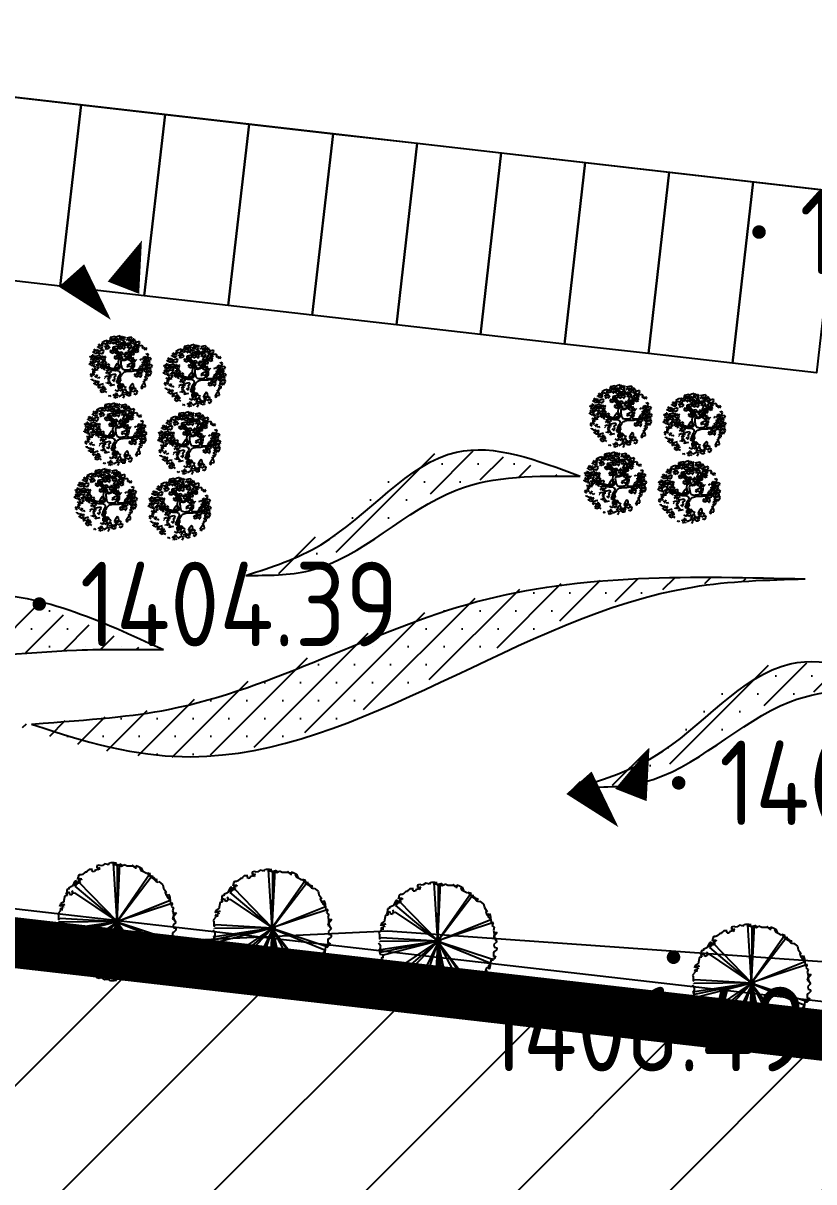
# Model space of a CAD drawing. Extents: x -2226 to 12369489, y -12501589 to 2275.
# Drawn here: x 5663738.24 to 5663761.61, y -6548011.82 to -6547977.55 of the extents above; entities that cross this region are included whole.
import ezdxf
from ezdxf.enums import TextEntityAlignment as Align

# ---------------------------------------------------------------- set-up
doc = ezdxf.new("R2010")
doc.units = 0
doc.header["$LTSCALE"] = 1000
doc.header["$MEASUREMENT"] = 0
doc.linetypes.add('DIVIDE', pattern=[1.25, 0.5, -0.25, 0, -0.25, 0, -0.25])
doc.layers.get('0').update_dxf_attribs({"linetype": 'CONTINUOUS'})
for name, color, linetype in [('0-road', 33, 'CONTINUOUS'), ('0-tree', 93, 'CONTINUOUS'), ('003规划景观', 90, 'CONTINUOUS'), ('DXPM', 7, 'CONTINUOUS'), ('GN-树木', 7, 'CONTINUOUS'), ('PUB_TEXT', 7, 'CONTINUOUS'), ('停车位', 8, 'CONTINUOUS'), ('周边地形图', 8, 'CONTINUOUS'), ('树', 85, 'CONTINUOUS'), ('用地红线', 1, 'DIVIDE'), ('车行道', 5, 'CONTINUOUS')]:
    doc.layers.add(name, color=color, linetype=linetype)
doc.styles.get("Standard").update_dxf_attribs({"font": 'GBENOR', "bigfont": 'GBCBIG'})

# ---------------------------------------------------------------- blocks, each defined once
blk = doc.blocks.new('gc090')
for points in [[(1.067, 1.447, 0, 1, 0), (0.52, 0.049, 1, 1, 0)], [(-1.016, 0.411, 1, 0, 0), (0.151, -0.902, 0, 0, 0)]]:
    blk.add_lwpolyline(points, format="xyseb")
blk = doc.blocks.new('wqeqweq')
at = {"layer": '0-tree', "color": 76}
for p, q in [((164638, -121629), (164545, -121691)), ((164741, -121650), (164638, -121629)), ((164803, -121609), (164762, -121681)), ((164855, -121598), (164803, -121609)), ((164979, -121598), (164855, -121598)), ((165084, -123763), (164948, -121609)), ((164948, -121609), (164969, -121650)), ((165062, -121609), (164979, -121598)), ((165041, -121640), (165062, -121609)), ((165084, -123763), (165185, -121629)), ((165185, -121629), (165258, -121681)), ((163688, -122042), (163647, -122104)), ((163761, -122042), (163688, -122042)), ((163812, -122021), (163761, -122042)), ((163905, -121939), (163812, -122021)), ((163967, -121939), (163905, -121939)), ((164050, -121836), (163967, -121908)), ((163967, -121908), (163967, -121939)), ((164143, -121836), (164050, -121836)), ((164184, -121836), (164143, -121836)), ((164163, -121856), (164184, -121836)), ((164174, -121929), (164163, -121856)), ((164246, -121918), (164174, -121929)), ((164266, -121877), (164246, -121918)), ((164380, -121836), (164266, -121877)), ((164421, -121681), (164339, -121702)), ((164339, -121702), (164339, -121784)), ((164339, -121784), (164390, -121784)), ((164421, -121856), (164380, -121836)), ((164390, -121784), (164411, -121753)), ((164411, -121753), (164442, -121815)), ((164483, -121702), (164421, -121681)), ((164442, -121815), (164421, -121825)), ((164421, -121825), (164421, -121856)), ((164545, -121691), (164483, -121702)), ((164762, -121681), (164741, -121650)), ((164969, -121650), (165031, -121660)), ((165031, -121660), (165062, -121691)), ((165041, -121691), (165041, -121640)), ((165092, -121681), (165041, -121691)), ((165062, -121691), (165092, -121691)), ((165092, -121691), (165084, -123763)), ((166311, -121991), (165084, -123763)), ((165123, -121660), (165092, -121681)), ((165154, -121691), (165123, -121660)), ((165144, -121733), (165154, -121691)), ((165258, -121681), (165196, -121702)), ((165196, -121702), (165247, -121712)), ((165247, -121712), (165330, -121671)), ((165330, -121671), (165351, -121650)), ((165351, -121650), (165454, -121702)), ((165454, -121702), (165516, -121702)), ((165516, -121702), (165536, -121702)), ((165536, -121702), (165660, -121702)), ((165722, -121753), (165640, -121681)), ((165640, -121681), (165733, -121753)), ((165660, -121702), (165722, -121753)), ((165733, -121753), (165753, -121774)), ((165753, -121774), (165805, -121774)), ((165805, -121774), (165784, -121691)), ((165784, -121691), (165857, -121712)), ((165857, -121712), (165980, -121774)), ((166032, -121898), (165929, -121794)), ((165929, -121794), (165960, -121877)), ((165960, -121877), (166063, -121918)), ((165980, -121774), (166032, -121898)), ((166063, -121918), (166177, -121980)), ((166177, -121980), (166197, -121960)), ((166197, -121960), (166311, -121991)), ((166301, -122032), (166228, -121970)), ((166228, -121970), (166228, -122021)), ((166228, -122021), (166311, -122104)), ((166332, -122094), (166301, -122032)), ((163399, -122475), (163317, -122517)), ((163430, -122465), (163399, -122475)), ((163492, -122352), (163430, -122465)), ((163533, -122269), (163492, -122352)), ((163513, -122372), (163585, -122331)), ((163554, -122434), (163513, -122372)), ((163585, -122259), (163533, -122269)), ((163533, -122455), (163647, -122279)), ((165084, -123763), (163533, -122455)), ((163585, -122393), (163554, -122434)), ((163585, -122331), (163585, -122259)), ((163595, -122362), (163585, -122393)), ((163647, -122352), (163595, -122362)), ((163647, -122104), (163626, -122207)), ((163626, -122207), (163647, -122166)), ((163647, -122166), (163709, -122176)), ((163647, -122279), (165084, -123763)), ((163730, -122290), (163647, -122352)), ((163761, -122228), (163657, -122238)), ((163657, -122238), (163657, -122269)), ((163657, -122269), (163657, -122290)), ((163657, -122290), (163730, -122290)), ((163709, -122176), (163771, -122187)), ((163771, -122187), (163761, -122228)), ((165084, -123763), (166383, -122063)), ((166311, -122104), (166435, -122187)), ((166466, -122166), (166332, -122094)), ((166383, -122063), (166383, -122145)), ((166383, -122145), (166466, -122187)), ((166435, -122187), (166528, -122279)), ((166486, -122197), (166466, -122166)), ((166466, -122187), (166559, -122248)), ((166569, -122218), (166486, -122197)), ((166528, -122279), (166600, -122310)), ((166559, -122248), (166569, -122218)), ((166600, -122310), (166631, -122290)), ((166631, -122290), (166776, -122403)), ((166776, -122403), (166807, -122527)), ((163141, -122868), (163120, -122991)), ((163244, -122806), (163141, -122826)), ((163141, -122826), (163141, -122868)), ((163244, -122713), (163193, -122713)), ((163193, -122713), (163244, -122806)), ((163203, -122744), (163306, -122672)), ((163224, -122682), (163203, -122744)), ((163275, -122579), (163224, -122579)), ((163224, -122579), (163224, -122682)), ((163244, -122775), (163244, -122713)), ((163317, -122517), (163275, -122579)), ((163306, -122672), (163327, -122754)), ((163327, -122754), (163409, -122775)), ((163409, -122775), (163451, -122702)), ((163451, -122651), (163420, -122630)), ((163420, -122630), (163440, -122713)), ((163440, -122713), (163513, -122702)), ((163451, -122702), (163451, -122651)), ((163513, -122702), (165084, -123763)), ((166807, -122527), (166910, -122692)), ((166910, -122692), (166858, -122672)), ((166858, -122672), (166858, -122692)), ((166858, -122692), (166899, -122795)), ((166899, -122795), (166920, -122816)), ((166920, -122816), (166982, -122754)), ((166972, -122899), (166930, -122785)), ((167044, -122971), (166972, -122899)), ((166982, -122754), (167013, -122806)), ((167013, -122806), (167034, -122878)), ((167034, -122878), (167044, -123002)), ((162996, -123115), (162976, -123208)), ((162976, -123208), (162986, -123177)), ((163017, -123270), (162976, -123322)), ((162976, -123322), (162996, -123363)), ((162986, -123177), (163162, -123136)), ((163120, -123033), (162996, -123115)), ((163048, -123353), (163017, -123270)), ((163162, -123136), (163038, -123167)), ((163038, -123167), (163110, -123208)), ((163058, -123260), (163048, -123353)), ((163100, -123239), (163058, -123239)), ((163058, -123239), (163058, -123260)), ((163110, -123208), (163100, -123239)), ((163120, -122991), (163120, -123033)), ((165084, -123763), (167044, -122971)), ((167147, -123084), (165084, -123763)), ((167044, -123002), (167065, -123084)), ((167065, -123084), (167127, -123095)), ((167127, -123105), (167085, -123198)), ((167085, -123198), (167127, -123229)), ((167127, -123095), (167147, -123084)), ((167127, -123229), (167168, -123249)), ((167168, -123249), (167137, -123373)), ((162996, -123363), (162893, -123476)), ((162893, -123476), (162924, -123507)), ((162924, -123507), (162924, -123631)), ((162924, -123631), (162924, -123703)), ((162924, -123703), (162986, -123641)), ((162955, -123786), (162945, -123755)), ((165084, -123763), (162955, -123786)), ((165084, -123763), (162955, -124188)), ((162976, -124075), (165084, -123763)), ((162986, -123641), (165084, -123763)), ((167137, -123373), (167158, -123425)), ((167168, -123538), (167137, -123662)), ((167137, -123662), (167168, -123672)), ((167158, -123425), (167168, -123538)), ((167281, -123445), (167168, -123590)), ((167168, -123672), (167178, -123559)), ((167168, -123590), (167189, -123672)), ((167178, -123456), (167281, -123445)), ((167178, -123559), (167178, -123456)), ((167189, -123672), (167261, -123796)), ((162893, -123837), (162934, -123879)), ((162955, -124095), (162914, -124064)), ((162914, -124064), (162934, -124157)), ((162934, -123879), (162965, -123951)), ((162934, -124157), (162945, -124250)), ((162955, -124023), (162945, -124075)), ((162945, -124075), (162976, -124075)), ((162965, -123951), (162955, -123992)), ((162955, -123992), (162955, -124023)), ((162955, -124147), (162955, -124095)), ((162955, -124188), (162955, -124147)), ((165041, -123788), (163065, -124290)), ((163513, -124849), (165084, -123788)), ((165084, -123788), (163533, -125096)), ((163647, -125272), (165084, -123788)), ((165106, -123778), (164211, -125622)), ((165078, -123825), (164426, -125734)), ((165084, -123788), (164948, -125942)), ((165092, -125860), (165084, -123788)), ((165084, -123788), (165185, -125922)), ((166311, -125561), (165084, -123788)), ((165084, -123788), (166383, -125488)), ((167147, -124467), (165084, -123788)), ((165084, -123788), (167044, -124580)), ((165087, -123778), (165534, -125864)), ((165087, -123797), (166056, -125631)), ((165087, -123806), (165339, -125883)), ((167168, -124168), (167137, -124178)), ((167137, -124178), (167137, -124343)), ((167261, -123796), (167158, -123889)), ((167158, -123889), (167168, -123992)), ((167168, -123992), (167261, -124013)), ((167261, -124085), (167168, -124168)), ((167261, -124013), (167261, -124085)), ((162945, -124250), (163017, -124261)), ((163027, -124384), (162996, -124405)), ((162996, -124405), (163058, -124488)), ((163017, -124261), (163079, -124281)), ((163058, -124395), (163027, -124384)), ((163089, -124291), (163048, -124302)), ((163048, -124302), (163058, -124395)), ((163058, -124488), (163069, -124570)), ((163069, -124570), (163100, -124570)), ((163079, -124281), (163089, -124291)), ((163100, -124570), (163141, -124601)), ((163141, -124601), (163151, -124642)), ((167044, -124580), (166972, -124653)), ((167034, -124673), (167044, -124549)), ((167044, -124549), (167065, -124467)), ((167065, -124467), (167127, -124457)), ((167137, -124446), (167096, -124426)), ((167096, -124426), (167096, -124488)), ((167127, -124457), (167147, -124467)), ((167137, -124343), (167158, -124343)), ((167178, -124415), (167137, -124446)), ((167158, -124343), (167220, -124312)), ((167220, -124312), (167178, -124415)), ((163151, -124642), (163151, -124735)), ((163151, -124735), (163162, -124818)), ((163162, -124818), (163358, -124807)), ((163224, -124869), (163203, -124807)), ((163203, -124807), (163306, -124880)), ((163224, -124972), (163224, -124869)), ((163275, -124972), (163224, -124972)), ((163317, -125034), (163275, -124972)), ((163306, -124880), (163327, -124797)), ((163399, -125076), (163317, -125034)), ((163327, -124797), (163409, -124776)), ((163358, -124807), (163337, -124880)), ((163409, -124776), (163451, -124849)), ((163420, -124921), (163440, -124838)), ((163451, -124900), (163420, -124921)), ((163440, -124838), (163513, -124849)), ((163451, -124849), (163451, -124900)), ((166776, -125148), (166807, -125024)), ((166807, -125024), (166910, -124859)), ((166858, -124859), (166899, -124756)), ((166910, -124859), (166858, -124880)), ((166858, -124880), (166858, -124859)), ((166899, -124756), (166920, -124735)), ((166920, -124735), (166982, -124797)), ((166972, -124653), (166930, -124766)), ((166982, -124797), (167013, -124745)), ((167013, -124745), (167034, -124673)), ((163430, -125086), (163399, -125076)), ((163492, -125199), (163430, -125086)), ((163533, -125282), (163492, -125199)), ((163554, -125117), (163513, -125179)), ((163513, -125179), (163585, -125220)), ((163533, -125096), (163647, -125272)), ((163585, -125292), (163533, -125282)), ((163585, -125158), (163554, -125117)), ((163595, -125189), (163585, -125158)), ((163585, -125220), (163585, -125292)), ((163647, -125199), (163595, -125189)), ((163647, -125447), (163626, -125344)), ((163626, -125344), (163647, -125385)), ((163730, -125261), (163647, -125199)), ((163647, -125385), (163709, -125375)), ((163688, -125509), (163647, -125447)), ((163657, -125282), (163657, -125261)), ((163657, -125261), (163730, -125261)), ((163657, -125313), (163657, -125282)), ((163761, -125323), (163657, -125313)), ((163709, -125375), (163771, -125365)), ((163771, -125365), (163761, -125323)), ((166228, -125530), (166311, -125447)), ((166332, -125457), (166301, -125519)), ((166311, -125447), (166435, -125365)), ((166466, -125385), (166332, -125457)), ((166383, -125406), (166466, -125365)), ((166383, -125488), (166383, -125406)), ((166435, -125365), (166528, -125272)), ((166466, -125365), (166559, -125303)), ((166486, -125354), (166466, -125385)), ((166569, -125334), (166486, -125354)), ((166528, -125272), (166600, -125241)), ((166559, -125303), (166569, -125334)), ((166600, -125241), (166631, -125261)), ((166631, -125261), (166776, -125148)), ((163761, -125509), (163688, -125509)), ((163812, -125530), (163761, -125509)), ((163905, -125612), (163812, -125530)), ((163967, -125612), (163905, -125612)), ((163967, -125643), (163967, -125612)), ((164050, -125715), (163967, -125643)), ((164143, -125715), (164050, -125715)), ((164184, -125715), (164143, -125715)), ((164174, -125623), (164163, -125695)), ((164163, -125695), (164184, -125715)), ((164246, -125633), (164174, -125623)), ((164266, -125674), (164246, -125633)), ((164380, -125715), (164266, -125674)), ((164339, -125850), (164339, -125767)), ((164339, -125767), (164390, -125767)), ((164421, -125870), (164339, -125850)), ((164421, -125695), (164380, -125715)), ((164390, -125767), (164411, -125798)), ((164411, -125798), (164442, -125736)), ((164421, -125726), (164421, -125695)), ((164442, -125736), (164421, -125726)), ((164483, -125850), (164421, -125870)), ((164545, -125860), (164483, -125850)), ((164638, -125922), (164545, -125860)), ((164741, -125901), (164638, -125922)), ((164762, -125870), (164741, -125901)), ((164803, -125942), (164762, -125870)), ((164948, -125942), (164969, -125901)), ((164969, -125901), (165031, -125891)), ((165031, -125891), (165062, -125860)), ((165092, -125870), (165041, -125860)), ((165041, -125860), (165041, -125911)), ((165041, -125911), (165062, -125942)), ((165062, -125860), (165092, -125860)), ((165123, -125891), (165092, -125870)), ((165154, -125860), (165123, -125891)), ((165144, -125819), (165154, -125860)), ((165185, -125922), (165258, -125870)), ((165196, -125850), (165247, -125839)), ((165258, -125870), (165196, -125850)), ((165247, -125839), (165330, -125880)), ((165330, -125880), (165351, -125901)), ((165351, -125901), (165454, -125850)), ((165454, -125850), (165516, -125850)), ((165516, -125850), (165536, -125850)), ((165536, -125850), (165660, -125850)), ((165722, -125798), (165640, -125870)), ((165640, -125870), (165733, -125798)), ((165660, -125850), (165722, -125798)), ((165733, -125798), (165753, -125777)), ((165753, -125777), (165805, -125777)), ((165805, -125777), (165784, -125860)), ((165784, -125860), (165857, -125839)), ((165857, -125839), (165980, -125777)), ((166032, -125653), (165929, -125757)), ((165929, -125757), (165960, -125674)), ((165960, -125674), (166063, -125633)), ((165980, -125777), (166032, -125653)), ((166063, -125633), (166177, -125571)), ((166177, -125571), (166197, -125592)), ((166197, -125592), (166311, -125561)), ((166301, -125519), (166228, -125581)), ((166228, -125581), (166228, -125530)), ((164855, -125953), (164803, -125942)), ((164979, -125953), (164855, -125953)), ((165062, -125942), (164979, -125953))]:
    blk.add_line(p, q, dxfattribs=at)
for centre, radius in [((165078, -123769), 85.9), ((165069, -123732), 75.1), ((165056, -123787), 34.9), ((165106, -123778), 75.1), ((165083, -123767), 42.8)]:
    blk.add_circle(centre, radius, dxfattribs=at)
blk = doc.blocks.new('银杏')
at = {"layer": '树', "color": 60}
for p, q in [((-621, 2729), (-503, 2841)), ((-503, 2841), (-123, 2715)), ((352, 2733), (392, 2843)), ((392, 2843), (574, 2770)), ((-1622, 2132), (-1683, 2006)), ((-1539, 2071), (-1622, 2132)), ((-1608, 2018), (-1539, 2040)), ((-1574, 2147), (-1456, 2259)), ((-1473, 2112), (-1574, 2147)), ((-1539, 2040), (-1539, 2071)), ((-1456, 2259), (-1076, 2134)), ((-1098, 1938), (-1277, 2114)), ((-1267, 2458), (-1227, 2569)), ((-1177, 2249), (-1267, 2458)), ((-1242, 1904), (-1089, 1775)), ((-1227, 2569), (-1046, 2496)), ((-987, 2316), (-1177, 2249)), ((-1078, 2297), (-1141, 2262)), ((-1141, 2262), (-1107, 2143)), ((-1094, 2089), (-1124, 1996)), ((-1124, 1996), (-1111, 1973)), ((-1111, 1973), (-1023, 1961)), ((-1107, 2143), (-1094, 2089)), ((-1076, 2134), (-1098, 1938)), ((-1089, 1775), (-978, 1898)), ((-1039, 2166), (-1078, 2297)), ((-1046, 2496), (-803, 2334)), ((-987, 2103), (-1039, 2166)), ((-1023, 1961), (-915, 1944)), ((-863, 2199), (-987, 2316)), ((-982, 2182), (-987, 2103)), ((-921, 2308), (-982, 2182)), ((-978, 1898), (-887, 1735)), ((-927, 2533), (-934, 2507)), ((-934, 2507), (-880, 2436)), ((-839, 2577), (-927, 2533)), ((-838, 2247), (-921, 2308)), ((-915, 1944), (-910, 2023)), ((-910, 2023), (-777, 2020)), ((-906, 2194), (-837, 2216)), ((-867, 2123), (-906, 2194)), ((-880, 2436), (-816, 2348)), ((-772, 2069), (-867, 2123)), ((-803, 2334), (-863, 2199)), ((-811, 2624), (-839, 2577)), ((-837, 2216), (-838, 2247)), ((-816, 2348), (-756, 2400)), ((-750, 2732), (-811, 2624)), ((-777, 2020), (-772, 2069)), ((-756, 2400), (-664, 2305)), ((-754, 2511), (-746, 2592)), ((-694, 2563), (-754, 2511)), ((-681, 2712), (-750, 2732)), ((-746, 2592), (-681, 2712)), ((-742, 1749), (-700, 1973)), ((-700, 1973), (-606, 2042)), ((-562, 2609), (-694, 2563)), ((-664, 2305), (-626, 2335)), ((-655, 2441), (-633, 2518)), ((-626, 2335), (-655, 2441)), ((-633, 2518), (-568, 2485)), ((-520, 2694), (-621, 2729)), ((-601, 2142), (-609, 2116)), ((-609, 2116), (-555, 2045)), ((-606, 2042), (-495, 1881)), ((-514, 2186), (-601, 2142)), ((-568, 2485), (-547, 2507)), ((-547, 2507), (-562, 2609)), ((-555, 2045), (-491, 1957)), ((-523, 2463), (-456, 2607)), ((-476, 2260), (-523, 2463)), ((-456, 2607), (-520, 2694)), ((-486, 2234), (-514, 2186)), ((-491, 1957), (-431, 2010)), ((-425, 2341), (-486, 2234)), ((-444, 2262), (-476, 2260)), ((-294, 2345), (-444, 2262)), ((-431, 2010), (-339, 1914)), ((-429, 2120), (-421, 2201)), ((-369, 2172), (-429, 2120)), ((-356, 2322), (-425, 2341)), ((-421, 2201), (-356, 2322)), ((-325, 2695), (-404, 2514)), ((-404, 2514), (-290, 2485)), ((-237, 2218), (-369, 2172)), ((-339, 1914), (-300, 1944)), ((-330, 2050), (-308, 2127)), ((-300, 1944), (-330, 2050)), ((-145, 2520), (-325, 2695)), ((-308, 2127), (-243, 2094)), ((-103, 2237), (-294, 2345)), ((-243, 2094), (-222, 2116)), ((-222, 2116), (-237, 2218)), ((-105, 2233), (-206, 2268)), ((-108, 2002), (-41, 2146)), ((-61, 1799), (-108, 2002)), ((-41, 2146), (-105, 2233)), ((66, 2316), (-103, 2237)), ((-88, 2380), (292, 2255)), ((-25, 2480), (66, 2316)), ((64, 2824), (2, 2789)), ((2, 2789), (35, 2670)), ((90, 2235), (11, 2053)), ((11, 2053), (125, 2025)), ((48, 2617), (18, 2524)), ((31, 2500), (120, 2488)), ((35, 2670), (48, 2617)), ((104, 2693), (64, 2824)), ((270, 2059), (90, 2235)), ((155, 2630), (104, 2693)), ((120, 2488), (227, 2471)), ((125, 2025), (278, 1896)), ((161, 2710), (155, 2630)), ((222, 2835), (161, 2710)), ((305, 2774), (222, 2835)), ((227, 2471), (232, 2551)), ((232, 2551), (365, 2548)), ((236, 2721), (305, 2744)), ((275, 2651), (236, 2721)), ((292, 2255), (270, 2059)), ((371, 2597), (275, 2651)), ((278, 1896), (390, 2019)), ((305, 2744), (305, 2774)), ((442, 2524), (352, 2733)), ((365, 2548), (371, 2597)), ((434, 2445), (372, 2410)), ((372, 2410), (405, 2291)), ((418, 2237), (388, 2144)), ((388, 2144), (401, 2121)), ((390, 2019), (481, 1856)), ((394, 1857), (512, 1969)), ((401, 2121), (489, 2109)), ((405, 2291), (418, 2237)), ((474, 2314), (434, 2445)), ((633, 2591), (442, 2524)), ((525, 2251), (474, 2314)), ((489, 2109), (597, 2092)), ((512, 1969), (892, 1844)), ((531, 2330), (525, 2251)), ((592, 2456), (531, 2330)), ((574, 2770), (816, 2609)), ((675, 2395), (592, 2456)), ((597, 2092), (602, 2171)), ((602, 2171), (735, 2169)), ((606, 2342), (675, 2364)), ((645, 2271), (606, 2342)), ((756, 2473), (633, 2591)), ((740, 2217), (645, 2271)), ((675, 2364), (675, 2395)), ((701, 2616), (819, 2727)), ((802, 2581), (701, 2616)), ((735, 2169), (740, 2217)), ((816, 2609), (756, 2473)), ((799, 2350), (866, 2494)), ((846, 2147), (799, 2350)), ((866, 2494), (802, 2581)), ((819, 2727), (1199, 2602)), ((878, 2149), (846, 2147)), ((1028, 2232), (878, 2149)), ((997, 2582), (918, 2401)), ((918, 2401), (1032, 2372)), ((1177, 2407), (997, 2582)), ((1219, 2124), (1028, 2232)), ((1032, 2372), (1185, 2243)), ((1199, 2602), (1177, 2407)), ((1185, 2243), (1297, 2367)), ((1388, 2203), (1219, 2124)), ((1267, 1919), (1238, 1872)), ((1327, 2027), (1267, 1919)), ((1297, 2367), (1388, 2203)), ((1396, 2007), (1327, 2027)), ((1332, 1887), (1396, 2007)), ((1361, 2233), (1402, 2343)), ((1451, 2024), (1361, 2233)), ((1515, 1904), (1383, 1858)), ((1402, 2343), (1583, 2270)), ((1642, 2091), (1451, 2024)), ((1531, 1802), (1515, 1904)), ((1583, 2270), (1825, 2109)), ((1766, 1974), (1642, 2091)), ((1799, 1979), (1737, 1944)), ((1737, 1944), (1770, 1825)), ((1825, 2109), (1766, 1974)), ((1839, 1848), (1799, 1979)), ((-1056, 1656), (-1247, 1764)), ((-1088, 1069), (-1150, 1034)), ((-1048, 938), (-1088, 1069)), ((-887, 1735), (-1056, 1656)), ((-991, 954), (-997, 875)), ((-930, 1080), (-991, 954)), ((-847, 1019), (-930, 1080)), ((-916, 966), (-847, 989)), ((-877, 895), (-916, 966)), ((-895, 1451), (-854, 1675)), ((-699, 1401), (-895, 1451)), ((-803, 1227), (-866, 1192)), ((-866, 1192), (-833, 1073)), ((-854, 1675), (-759, 1744)), ((-819, 1019), (-849, 926)), ((-847, 989), (-847, 1019)), ((-833, 1073), (-819, 1019)), ((-764, 1096), (-803, 1227)), ((-712, 1033), (-764, 1096)), ((-759, 1744), (-649, 1583)), ((-546, 1699), (-742, 1749)), ((-707, 1112), (-712, 1033)), ((-646, 1238), (-707, 1112)), ((-661, 1235), (-699, 1401)), ((-537, 1314), (-661, 1235)), ((-649, 1583), (-537, 1314)), ((-563, 1177), (-646, 1238)), ((-641, 874), (-635, 953)), ((-635, 953), (-503, 951)), ((-631, 1124), (-563, 1146)), ((-592, 1053), (-631, 1124)), ((-497, 999), (-592, 1053)), ((-563, 1146), (-563, 1177)), ((-508, 1533), (-546, 1699)), ((-383, 1612), (-508, 1533)), ((-503, 951), (-497, 999)), ((-495, 1881), (-383, 1612)), ((-444, 1379), (-451, 1353)), ((-451, 1353), (-397, 1282)), ((-357, 1423), (-444, 1379)), ((-397, 1282), (-333, 1194)), ((-328, 1471), (-357, 1423)), ((-333, 1194), (-273, 1247)), ((-267, 1578), (-328, 1471)), ((-273, 1247), (-181, 1151)), ((-271, 1357), (-263, 1438)), ((-212, 1409), (-271, 1357)), ((-199, 1559), (-267, 1578)), ((-263, 1438), (-199, 1559)), ((-80, 1455), (-212, 1409)), ((-181, 1151), (-143, 1181)), ((-172, 1287), (-150, 1364)), ((-143, 1181), (-172, 1287)), ((-150, 1364), (-85, 1332)), ((-85, 1332), (-64, 1353)), ((-64, 1353), (-80, 1455)), ((-29, 1801), (-61, 1799)), ((121, 1885), (-29, 1801)), ((-4, 1424), (114, 1536)), ((98, 1389), (-4, 1424)), ((95, 1158), (162, 1302)), ((142, 955), (95, 1158)), ((162, 1302), (98, 1389)), ((114, 1536), (495, 1411)), ((312, 1777), (121, 1885)), ((173, 957), (142, 955)), ((324, 1041), (173, 957)), ((293, 1390), (214, 1209)), ((214, 1209), (328, 1180)), ((472, 1215), (293, 1390)), ((481, 1856), (312, 1777)), ((514, 933), (324, 1041)), ((328, 1180), (481, 1052)), ((495, 1822), (394, 1857)), ((495, 1411), (472, 1215)), ((481, 1052), (593, 1175)), ((492, 1591), (559, 1735)), ((539, 1388), (492, 1591)), ((559, 1735), (495, 1822)), ((684, 1011), (514, 933)), ((571, 1390), (539, 1388)), ((721, 1474), (571, 1390)), ((593, 1175), (684, 1011)), ((690, 1824), (611, 1642)), ((611, 1642), (725, 1614)), ((870, 1648), (690, 1824)), ((912, 1366), (721, 1474)), ((725, 1614), (879, 1485)), ((892, 1844), (870, 1648)), ((879, 1485), (990, 1608)), ((1081, 1444), (912, 1366)), ((990, 1608), (1081, 1444)), ((1151, 1827), (1144, 1802)), ((1144, 1802), (1198, 1731)), ((1238, 1872), (1151, 1827)), ((1198, 1731), (1262, 1643)), ((1262, 1643), (1322, 1695)), ((1322, 1695), (1413, 1600)), ((1323, 1806), (1332, 1887)), ((1383, 1858), (1323, 1806)), ((1472, 1054), (1409, 1019)), ((1409, 1019), (1442, 900)), ((1413, 1600), (1452, 1630)), ((1423, 1736), (1445, 1813)), ((1452, 1630), (1423, 1736)), ((1445, 1813), (1510, 1780)), ((1511, 923), (1472, 1054)), ((1510, 1780), (1531, 1802)), ((1629, 1065), (1568, 939)), ((1584, 1431), (1625, 1541)), ((1674, 1222), (1584, 1431)), ((1625, 1541), (1806, 1469)), ((1712, 1004), (1629, 1065)), ((1643, 951), (1712, 974)), ((1682, 880), (1643, 951)), ((1865, 1289), (1674, 1222)), ((1712, 974), (1712, 1004)), ((1743, 958), (1861, 1070)), ((1844, 923), (1743, 958)), ((1783, 1772), (1753, 1679)), ((1753, 1679), (1766, 1655)), ((1766, 1655), (1855, 1643)), ((1770, 1825), (1783, 1772)), ((1806, 1469), (2048, 1307)), ((1890, 1785), (1839, 1848)), ((1855, 1643), (1962, 1626)), ((1989, 1172), (1865, 1289)), ((1896, 1865), (1890, 1785)), ((1962, 1626), (1967, 1706)), ((2010, 1806), (1971, 1876)), ((2048, 1307), (1989, 1172)), ((2135, 1527), (2072, 1493)), ((2072, 1493), (2106, 1374)), ((2119, 1320), (2089, 1227)), ((2089, 1227), (2102, 1203)), ((2102, 1203), (2190, 1191)), ((2106, 1374), (2119, 1320)), ((2175, 1397), (2135, 1527)), ((2226, 1333), (2175, 1397)), ((2190, 1191), (2298, 1175)), ((2298, 1175), (2303, 1254)), ((-997, 875), (-1048, 938)), ((-925, 716), (-920, 796)), ((-920, 796), (-787, 793)), ((-895, 637), (-854, 748)), ((-805, 428), (-895, 637)), ((-782, 841), (-877, 895)), ((-854, 748), (-673, 675)), ((-849, 926), (-837, 903)), ((-837, 903), (-748, 891)), ((-614, 495), (-805, 428)), ((-787, 793), (-782, 841)), ((-748, 891), (-641, 874)), ((-673, 675), (-430, 513)), ((-490, 378), (-614, 495)), ((-430, 513), (-490, 378)), ((237, 272), (278, 496)), ((433, 222), (237, 272)), ((278, 496), (373, 566)), ((373, 566), (483, 404)), ((471, 56), (433, 222)), ((596, 135), (471, 56)), ((483, 404), (596, 135)), ((986, 324), (1026, 434)), ((1298, 538), (1291, 513)), ((1385, 583), (1298, 538)), ((1414, 630), (1385, 583)), ((1474, 738), (1414, 630)), ((1456, 846), (1425, 753)), ((1425, 753), (1438, 730)), ((1438, 730), (1527, 718)), ((1442, 900), (1456, 846)), ((1543, 718), (1474, 738)), ((1479, 598), (1543, 718)), ((1563, 860), (1511, 923)), ((1527, 718), (1634, 701)), ((1568, 939), (1563, 860)), ((1634, 701), (1639, 781)), ((1639, 781), (1772, 778)), ((1778, 826), (1682, 880)), ((1772, 778), (1778, 826)), ((1909, 836), (1844, 923))]:
    blk.add_line(p, q, dxfattribs=at)
at = {"layer": '树'}
for p, q in [((-1779, 2121), (-1842, 2086)), ((-1842, 2086), (-1809, 1967)), ((-1809, 1967), (-1796, 1913)), ((-1740, 1990), (-1779, 2121)), ((-1688, 1927), (-1740, 1990)), ((-1683, 2006), (-1688, 1927)), ((1957, 1990), (1896, 1865)), ((2040, 1929), (1957, 1990)), ((1971, 1876), (2040, 1899)), ((2040, 1899), (2040, 1929)), ((-2357, 1231), (-2239, 1343)), ((-2256, 1196), (-2357, 1231)), ((-2259, 965), (-2192, 1109)), ((-2212, 762), (-2259, 965)), ((-2192, 1109), (-2256, 1196)), ((-2239, 1343), (-1859, 1218)), ((-2061, 1197), (-2140, 1016)), ((-2140, 1016), (-2026, 987)), ((-2083, 1544), (-2043, 1655)), ((-1993, 1335), (-2083, 1544)), ((-2080, 857), (-1962, 968)), ((-1881, 1022), (-2061, 1197)), ((-2043, 1655), (-1862, 1582)), ((-2026, 987), (-1873, 859)), ((-1803, 1402), (-1993, 1335)), ((-1962, 968), (-1582, 843)), ((-1859, 1218), (-1881, 1022)), ((-1873, 859), (-1761, 982)), ((-1679, 1285), (-1803, 1402)), ((-1728, 1313), (-1791, 1278)), ((-1791, 1278), (-1757, 1159)), ((-1744, 1105), (-1774, 1012)), ((-1774, 1012), (-1761, 989)), ((-1761, 989), (-1673, 977)), ((-1761, 982), (-1670, 818)), ((-1757, 1159), (-1744, 1105)), ((-1688, 1182), (-1728, 1313)), ((-1637, 1119), (-1688, 1182)), ((-1632, 1198), (-1637, 1119)), ((-1517, 1139), (-1556, 1210)), ((-1422, 1085), (-1517, 1139)), ((1861, 1070), (2241, 945)), ((1967, 1706), (2100, 1703)), ((2105, 1752), (2010, 1806)), ((2100, 1703), (2105, 1752)), ((2231, 1413), (2226, 1333)), ((2292, 1538), (2231, 1413)), ((2375, 1477), (2292, 1538)), ((2303, 1254), (2436, 1251)), ((2307, 1424), (2376, 1447)), ((2346, 1354), (2307, 1424)), ((2441, 1300), (2346, 1354)), ((2418, 1049), (2357, 941)), ((2376, 1447), (2375, 1477)), ((2487, 1029), (2418, 1049)), ((2422, 909), (2487, 1029)), ((2436, 1251), (2441, 1300)), ((-2494, 659), (-2376, 771)), ((-2392, 624), (-2494, 659)), ((-2328, 537), (-2392, 624)), ((-2376, 771), (-1995, 646)), ((-2197, 626), (-2276, 444)), ((-2276, 444), (-2162, 416)), ((-2180, 764), (-2212, 762)), ((-2018, 450), (-2197, 626)), ((-2030, 848), (-2180, 764)), ((-1976, 168), (-2166, 276)), ((-2162, 416), (-2009, 287)), ((-1979, 821), (-2080, 857)), ((-1839, 740), (-2030, 848)), ((-1995, 646), (-2018, 450)), ((-2009, 287), (-1897, 410)), ((-1982, 590), (-1915, 735)), ((-1935, 388), (-1982, 590)), ((-1915, 735), (-1979, 821)), ((-1806, 246), (-1976, 168)), ((-1903, 390), (-1935, 388)), ((-1753, 473), (-1903, 390)), ((-1897, 410), (-1806, 246)), ((-1784, 823), (-1863, 641)), ((-1863, 641), (-1749, 613)), ((-1670, 818), (-1839, 740)), ((-1801, 161), (-1683, 273)), ((-1700, 126), (-1801, 161)), ((-1604, 647), (-1784, 823)), ((-1562, 365), (-1753, 473)), ((-1749, 613), (-1596, 484)), ((-1703, -105), (-1635, 39)), ((-1635, 39), (-1700, 126)), ((-1683, 273), (-1302, 148)), ((-1596, 484), (-1484, 607)), ((-1504, 128), (-1584, -54)), ((-1393, 444), (-1562, 365)), ((-1325, -48), (-1504, 128)), ((-1302, 148), (-1325, -48)), ((-1032, 733), (-925, 716)), ((1075, 115), (986, 324)), ((1026, 434), (1207, 361)), ((1266, 182), (1075, 115)), ((1207, 361), (1450, 200)), ((1390, 65), (1266, 182)), ((1291, 513), (1345, 441)), ((1345, 441), (1409, 354)), ((1450, 200), (1390, 65)), ((1409, 354), (1469, 406)), ((1481, 30), (1453, -18)), ((1469, 406), (1560, 310)), ((1471, 517), (1479, 598)), ((1530, 569), (1471, 517)), ((1542, 137), (1481, 30)), ((1662, 614), (1530, 569)), ((1611, 118), (1542, 137)), ((1546, -3), (1611, 118)), ((1560, 310), (1599, 341)), ((1570, 446), (1592, 524)), ((1599, 341), (1570, 446)), ((1592, 524), (1657, 491)), ((1663, 263), (1656, 237)), ((1656, 237), (1710, 166)), ((1657, 491), (1678, 513)), ((1678, 513), (1662, 614)), ((1751, 307), (1663, 263)), ((1710, 166), (1774, 78)), ((1779, 354), (1751, 307)), ((1840, 462), (1779, 354)), ((1834, 130), (1926, 35)), ((1904, 68), (1835, 87)), ((1836, 241), (1844, 322)), ((1896, 293), (1836, 241)), ((1839, -53), (1904, 68)), ((1909, 442), (1840, 462)), ((1841, 692), (1909, 836)), ((1888, 489), (1841, 692)), ((1844, 322), (1909, 442)), ((1920, 491), (1888, 489)), ((2028, 339), (1896, 293)), ((2070, 575), (1920, 491)), ((1926, 35), (1964, 65)), ((1935, 171), (1957, 248)), ((1964, 65), (1935, 171)), ((1957, 248), (2022, 215)), ((2040, 924), (1960, 743)), ((1960, 743), (2075, 715)), ((2022, 215), (2043, 237)), ((2043, 237), (2028, 339)), ((2219, 749), (2040, 924)), ((2261, 467), (2070, 575)), ((2075, 715), (2228, 586)), ((2100, 39), (2141, 149)), ((2190, -170), (2100, 39)), ((2141, 149), (2322, 76)), ((2241, 945), (2219, 749)), ((2228, 586), (2339, 709)), ((2242, 849), (2234, 823)), ((2234, 823), (2288, 752)), ((2329, 894), (2242, 849)), ((2318, 508), (2255, 474)), ((2255, 474), (2288, 355)), ((2430, 545), (2261, 467)), ((2302, 301), (2271, 208)), ((2271, 208), (2284, 184)), ((2284, 184), (2373, 173)), ((2288, 752), (2352, 665)), ((2288, 355), (2302, 301)), ((2357, 378), (2318, 508)), ((2357, 941), (2329, 894)), ((2339, 709), (2430, 545)), ((2352, 665), (2412, 717)), ((2409, 314), (2357, 378)), ((2373, 173), (2480, 156)), ((2414, 394), (2409, 314)), ((2412, 717), (2504, 621)), ((2414, 827), (2422, 909)), ((2474, 880), (2414, 827)), ((2475, 519), (2414, 394)), ((2606, 925), (2474, 880)), ((2558, 458), (2475, 519)), ((2480, 156), (2486, 235)), ((2486, 235), (2618, 232)), ((2490, 405), (2558, 428)), ((2529, 335), (2490, 405)), ((2504, 621), (2542, 652)), ((2513, 757), (2535, 834)), ((2542, 652), (2513, 757)), ((2624, 281), (2529, 335)), ((2535, 834), (2600, 802)), ((2558, 428), (2558, 458)), ((2600, 802), (2621, 824)), ((2621, 824), (2606, 925)), ((2618, 232), (2624, 281)), ((-2057, -91), (-2057, -60)), ((-1655, -308), (-1703, -105)), ((-1624, -306), (-1655, -308)), ((-1474, -222), (-1624, -306)), ((-1584, -54), (-1469, -82)), ((-1283, -330), (-1474, -222)), ((-1469, -82), (-1316, -211)), ((-1316, -211), (-1204, -88)), ((-1114, -251), (-1283, -330)), ((-1204, -88), (-1114, -251)), ((-1135, -979), (-1041, -910)), ((-1041, -910), (-930, -1071)), ((325, -413), (443, -302)), ((426, -448), (325, -413)), ((423, -679), (490, -535)), ((490, -535), (426, -448)), ((443, -302), (823, -427)), ((652, -797), (502, -880)), ((749, -124), (867, -13)), ((851, -160), (749, -124)), ((860, -932), (799, -1040)), ((823, -427), (801, -622)), ((809, -786), (921, -662)), ((1012, -826), (843, -905)), ((848, -391), (915, -246)), ((895, -593), (848, -391)), ((915, -246), (851, -160)), ((928, -952), (860, -932)), ((867, -13), (1248, -138)), ((926, -591), (895, -593)), ((921, -662), (1012, -826)), ((1077, -508), (926, -591)), ((1046, -158), (967, -340)), ((967, -340), (1081, -368)), ((1225, -334), (1046, -158)), ((1267, -616), (1077, -508)), ((1277, -702), (1214, -737)), ((1365, -62), (1358, -88)), ((1453, -18), (1365, -62)), ((1662, -709), (1754, -805)), ((1754, -805), (1792, -774)), ((1792, -774), (1763, -669)), ((1924, -715), (1877, -513)), ((2023, -36), (1891, -81)), ((1896, -135), (2277, -260)), ((1955, -713), (1924, -715)), ((2004, -715), (1942, -750)), ((1953, -127), (2017, -159)), ((2106, -630), (1955, -713)), ((2017, -159), (2039, -138)), ((2039, -138), (2023, -36)), ((2254, -456), (2075, -280)), ((2110, -490), (2263, -619)), ((2381, -103), (2190, -170)), ((2277, -260), (2254, -456)), ((2263, -619), (2375, -496)), ((2466, -659), (2296, -738)), ((2305, -991), (2311, -942)), ((2375, -496), (2466, -659)), ((-1177, -1203), (-1135, -979)), ((770, -1087), (683, -1132)), ((799, -1040), (770, -1087)), ((856, -1153), (864, -1072)), ((915, -1101), (856, -1153)), ((864, -1072), (928, -952)), ((1047, -1055), (915, -1101)), ((1025, -1624), (1139, -1652)), ((1063, -1157), (1047, -1055)), ((1354, -1538), (1264, -1328)), ((1305, -1218), (1486, -1291)), ((1762, -1019), (1700, -1054)), ((1700, -1054), (1733, -1173)), ((1746, -1227), (1716, -1320)), ((1733, -1173), (1746, -1227)), ((1802, -1150), (1762, -1019)), ((1853, -1213), (1802, -1150)), ((1859, -1134), (1853, -1213)), ((1920, -1008), (1859, -1134)), ((2003, -1069), (1920, -1008)), ((1930, -1293), (2063, -1295)), ((1934, -1122), (2003, -1100)), ((1973, -1193), (1934, -1122)), ((1958, -1015), (1971, -1039)), ((2068, -1247), (1973, -1193)), ((2003, -1100), (2003, -1069)), ((2060, -1051), (2167, -1068)), ((2063, -1295), (2068, -1247)), ((2167, -1068), (2172, -988)), ((2172, -988), (2305, -991))]:
    blk.add_line(p, q, dxfattribs=at)
at = {"layer": '树', "color": 76}
for p, q in [((-2481, 154), (-2441, 265)), ((-2391, -55), (-2481, 154)), ((-2441, 265), (-2260, 192)), ((-2395, 393), (-2328, 537)), ((-2348, 190), (-2395, 393)), ((-2201, 12), (-2391, -55)), ((-2316, 192), (-2348, 190)), ((-2166, 276), (-2316, 192)), ((-2260, 192), (-2017, 30)), ((-2077, -105), (-2201, 12)), ((-2140, 1), (-2201, -125)), ((-2057, -60), (-2140, 1)), ((-2017, 30), (-2077, -105)), ((-2298, -10), (-2360, -45)), ((-2360, -45), (-2327, -164)), ((-2258, -141), (-2298, -10)), ((-2207, -204), (-2258, -141)), ((-2243, -346), (-2135, -363)), ((-2201, -125), (-2207, -204)), ((-2135, -363), (-2130, -284)), ((-2073, -405), (-2134, -530)), ((-2130, -284), (-1997, -286)), ((-2126, -113), (-2057, -91)), ((-2087, -184), (-2126, -113)), ((-2120, -1035), (-2079, -811)), ((-1992, -238), (-2087, -184)), ((-2079, -811), (-1984, -742)), ((-1990, -466), (-2073, -405)), ((-2063, -689), (-1930, -692)), ((-2059, -519), (-1990, -496)), ((-2020, -589), (-2059, -519)), ((-1924, -643), (-2020, -589)), ((-1997, -286), (-1992, -238)), ((-1990, -496), (-1990, -466)), ((-1984, -742), (-1874, -903)), ((-1930, -692), (-1924, -643)), ((-1874, -903), (-1761, -1172)), ((-71, -802), (-29, -578)), ((125, -852), (-71, -802)), ((-29, -578), (65, -509)), ((65, -509), (176, -670)), ((163, -1018), (125, -852)), ((288, -939), (163, -1018)), ((176, -670), (288, -939)), ((470, -882), (423, -679)), ((502, -880), (470, -882)), ((-1924, -1086), (-2120, -1035)), ((-1886, -1252), (-1924, -1086)), ((-1761, -1172), (-1886, -1252)), ((-1534, -1552), (-1494, -1442)), ((-1444, -1762), (-1534, -1552)), ((-1494, -1442), (-1313, -1515)), ((-1254, -1695), (-1444, -1762)), ((-1376, -1358), (-1336, -1248)), ((-1286, -1568), (-1376, -1358)), ((-1336, -1248), (-1155, -1321)), ((-1096, -1501), (-1286, -1568)), ((-981, -1253), (-1177, -1203)), ((-1155, -1321), (-912, -1483)), ((-972, -1618), (-1096, -1501)), ((-931, -1608), (-994, -1643)), ((-994, -1643), (-961, -1762)), ((-943, -1419), (-981, -1253)), ((-947, -1815), (-978, -1908)), ((-912, -1483), (-972, -1618)), ((-961, -1762), (-947, -1815)), ((-818, -1340), (-943, -1419)), ((-892, -1739), (-931, -1608)), ((-930, -1071), (-818, -1340)), ((-840, -1802), (-892, -1739)), ((-835, -1722), (-840, -1802)), ((-774, -1597), (-835, -1722)), ((-691, -1658), (-774, -1597)), ((-769, -1961), (-763, -1881)), ((-763, -1881), (-631, -1884)), ((-759, -1711), (-691, -1688)), ((-720, -1781), (-759, -1711)), ((-625, -1835), (-720, -1781)), ((-691, -1688), (-691, -1658)), ((-635, -1700), (-594, -1476)), ((-439, -1750), (-635, -1700)), ((-631, -1884), (-625, -1835)), ((-594, -1476), (-499, -1407)), ((-515, -1988), (-475, -1878)), ((-499, -1407), (-389, -1568)), ((-475, -1878), (-293, -1951)), ((-389, -1568), (-277, -1837)), ((-371, -1171), (-253, -1060)), ((-269, -1206), (-371, -1171)), ((-272, -1437), (-205, -1293)), ((-225, -1640), (-272, -1437)), ((-205, -1293), (-269, -1206)), ((-253, -1060), (128, -1185)), ((-43, -1555), (-194, -1638)), ((-74, -1205), (-153, -1386)), ((-153, -1386), (-39, -1415)), ((105, -1380), (-74, -1205)), ((147, -1663), (-43, -1555)), ((-39, -1415), (114, -1544)), ((128, -1185), (105, -1380)), ((168, -1835), (108, -1943)), ((317, -1584), (147, -1663)), ((237, -1855), (168, -1835)), ((173, -1975), (237, -1855)), ((397, -1177), (778, -1302)), ((683, -1132), (676, -1157)), ((676, -1157), (730, -1228)), ((730, -1228), (794, -1316)), ((1135, -1792), (985, -1876)), ((1284, -1618), (1105, -1443)), ((1326, -1900), (1135, -1792)), ((1139, -1652), (1293, -1781)), ((1306, -1422), (1284, -1618)), ((1293, -1781), (1404, -1658)), ((1495, -1822), (1326, -1900)), ((1545, -1471), (1354, -1538)), ((1404, -1658), (1495, -1822)), ((1486, -1291), (1729, -1453)), ((1669, -1588), (1545, -1471)), ((1729, -1453), (1669, -1588)), ((1716, -1320), (1729, -1343)), ((1729, -1343), (1818, -1355)), ((1818, -1355), (1925, -1372)), ((1925, -1372), (1930, -1293)), ((-978, -1908), (-965, -1932)), ((-965, -1932), (-876, -1944)), ((-876, -1944), (-769, -1961)), ((-425, -2197), (-515, -1988)), ((-293, -1951), (-51, -2112)), ((79, -1990), (-8, -2035)), ((39, -2131), (103, -2219)), ((108, -1943), (79, -1990)), ((103, -2219), (162, -2167)), ((162, -2167), (254, -2263)), ((164, -2056), (173, -1975)), ((224, -2004), (164, -2056)), ((356, -1958), (224, -2004)), ((254, -2263), (293, -2232)), ((263, -2126), (286, -2049)), ((293, -2232), (263, -2126)), ((286, -2049), (350, -2082)), ((350, -2082), (372, -2060)), ((372, -2060), (356, -1958)), ((603, -2092), (695, -2188)), ((695, -2188), (733, -2158)), ((733, -2158), (704, -2052))]:
    blk.add_line(p, q, dxfattribs=at)
at = {"layer": '树', "color": 60, "linetype": 'Continuous'}
blk.add_spline([(735, 1805), (469, 1565), (293, 1468), (90, 1170), (-46, 972), (-290, 1052), (-662, 1722), (-851, 1924)], degree=3, dxfattribs=at)
at = {"layer": '树', "color": 36, "linetype": 'Continuous'}
for points in [[(-1232, 1836), (-892, 1778), (-633, 1338), (-390, 1012), (-126, 867), (61, 862), (37, 434), (-67, 208), (-161, 155), (-571, 174), (-748, 245), (-908, 755)], [(1747, 369), (1152, 223), (368, 142), (118, 233), (267, 547), (283, 1155), (469, 1427), (833, 1629)], [(-597, -1300), (-190, -1121), (17, -913), (55, -677), (-33, -434), (-178, -146), (-474, 28), (-1049, 124), (-1863, 456)], [(-988, 788), (-1001, 535), (-946, 381), (-888, 275), (-1018, 233), (-1424, 300), (-1609, 412)], [(1706, 223), (1467, 183), (962, 41), (513, -8), (230, 4), (51, -172), (210, -653), (-34, -1126), (-291, -1299)]]:
    blk.add_spline(points, degree=3, dxfattribs=at)
at = {"layer": '树', "color": 60, "width": 0.8, "flags": 9}
for tag, p in [('YSIZE', (6, 269)), ('XSIZE', (17, 276))]:
    blk.add_attdef(tag, p, '', height=1.04, rotation=299.02153, dxfattribs=at)

msp = doc.modelspace()

# ---------------------------------------------------------------- hatches: boundary and pattern name
at = {"layer": 'DXPM'}
h = msp.add_hatch(dxfattribs=at)
h.set_pattern_fill('SACNCR', color=60, scale=8, style=0)
h.set_pattern_definition([(45, (5227386.547, -11112745.8127), (-0.53033008589, 0.53033008589), []), (45, (5227387.0773, -11112745.8127), (-0.53033008589, 0.53033008589), [0, -0.75])])
edge = h.paths.add_edge_path()
edge.add_spline(control_points=[(5663744.288, -6547993.896), (5663744.932, -6547993.898), (5663747.257, -6547993.905), (5663749.933, -6547990.915), (5663752.902, -6547990.95), (5663754.172, -6547990.964)], knot_values=[0, 0, 0, 0, 1.89321, 6.832252, 10.522272, 10.522272, 10.522272, 10.522272], degree=3, periodic=0)
edge.add_spline(control_points=[(5663754.172, -6547990.964), (5663752.897, -6547990.483), (5663749.958, -6547989.373), (5663747.348, -6547992.914), (5663745.046, -6547993.652), (5663744.288, -6547993.896)], knot_values=[0, 0, 0, 0, 3.724303, 8.586676, 10.977382, 10.977382, 10.977382, 10.977382], degree=3, periodic=0)
h = msp.add_hatch(dxfattribs=at)
h.set_pattern_fill('SACNCR', color=60, scale=8, style=0)
h.set_pattern_definition([(45, (5227398.2708, -11112751.2164), (-0.53033008589, 0.53033008589), []), (45, (5227398.8011, -11112751.2164), (-0.53033008589, 0.53033008589), [0, -0.75])])
edge = h.paths.add_edge_path()
edge.add_spline(control_points=[(5663726.564, -6547994.508), (5663728.329, -6547994.954), (5663731.56, -6547995.77), (5663736.718, -6547993.72), (5663739.988, -6547995.231), (5663741.85, -6547996.091)], knot_values=[0, 0, 0, 0, 5.341107, 9.775323, 15.640542, 15.640542, 15.640542, 15.640542], degree=3, periodic=0)
edge.add_spline(control_points=[(5663741.85, -6547996.091), (5663740.999, -6547996.083), (5663737.051, -6547996.046), (5663731.588, -6547997.147), (5663727.679, -6547995.094), (5663726.564, -6547994.508)], knot_values=[0, 0, 0, 0, 2.563214, 11.888774, 15.608425, 15.608425, 15.608425, 15.608425], degree=3, periodic=0)
edge = h.paths.add_edge_path()
edge.add_spline(control_points=[(5663737.957, -6547998.296), (5663739.976, -6547998.982), (5663746.472, -6548000.332), (5663753.349, -6547994.202), (5663759.707, -6547994.03), (5663760.823, -6547994)], knot_values=[2.369562, 2.369562, 2.369562, 2.369562, 9.070611, 34.497549, 39.912203, 39.912203, 39.912203, 39.912203], degree=3, periodic=0)
edge.add_spline(control_points=[(5663760.823, -6547994), (5663757.524, -6547993.918), (5663750.952, -6547993.754), (5663744.125, -6547997.846), (5663739.795, -6547998.155), (5663737.957, -6547998.296)], knot_values=[2.41485, 2.41485, 2.41485, 2.41485, 18.213471, 33.879466, 39.341423, 39.341423, 39.341423, 39.341423], degree=3, periodic=0)
h = msp.add_hatch(dxfattribs=at)
h.set_pattern_fill('SACNCR', color=60, scale=8, style=0)
h.set_pattern_definition([(45, (5227396.406, -11112752.0775), (-0.53033008589, 0.53033008589), []), (45, (5227396.9363, -11112752.0775), (-0.53033008589, 0.53033008589), [0, -0.75])])
edge = h.paths.add_edge_path()
edge.add_spline(control_points=[(5663754.147, -6548000.161), (5663754.791, -6548000.162), (5663757.116, -6548000.169), (5663759.792, -6547997.179), (5663762.761, -6547997.214), (5663764.031, -6547997.229)], knot_values=[0, 0, 0, 0, 1.89321, 6.832252, 10.522272, 10.522272, 10.522272, 10.522272], degree=3, periodic=0)
edge.add_spline(control_points=[(5663764.031, -6547997.229), (5663762.756, -6547996.748), (5663759.817, -6547995.638), (5663757.207, -6547999.179), (5663754.905, -6547999.917), (5663754.147, -6548000.161)], knot_values=[0, 0, 0, 0, 3.724303, 8.586676, 10.977382, 10.977382, 10.977382, 10.977382], degree=3, periodic=0)
at = {"layer": 'PUB_TEXT'}
h = msp.add_hatch(dxfattribs=at)
h.set_pattern_fill('ANSI31', color=62, scale=2, style=0)
h.set_pattern_definition([(45, (5659762.3015, -6542474.5832), (-2.245064, 2.245064), [])])
h.paths.add_polyline_path([(5663473.994, -6547974.436), (5663811.294, -6548013.158), (5663803.526, -6548018.867), (5663798.4, -6548024.145), (5663793.403, -6548031.233), (5663457.361, -6547992.658), (5663455.092, -6547991.625), (5663453.919, -6547990.57), (5663452.922, -6547988.726), (5663452.743, -6547987.81), (5663493.865, -6547525.215), (5663494.279, -6547522.425), (5663495.13, -6547520.818), (5663496.362, -6547519.376), (5663497.423, -6547518.569), (5663499.284, -6547518.003), (5663502.793, -6547518.354), (5664257.18, -6547672.123), (5664260.625, -6547675.582), (5664263.78, -6547680.433), (5664265.2, -6547683.164), (5664266.638, -6547686.392), (5664267.084, -6547688.504), (5664267.323, -6547692.266), (5664267.255, -6547694.086), (5664234.43, -6547954.44), (5664230.47, -6547954.27), (5664222.813, -6547955.848), (5664215.941, -6547959.911), (5664213.242, -6547962.583), (5664247.306, -6547692.364), (5664246.502, -6547690.535), (5663512.562, -6547540.76)])

# ---------------------------------------------------------------- linework, layer by layer
at = {"layer": '003规划景观', "linetype": 'Continuous'}
for points, knots in [([(5663744.821, -6547993.881), (5663745.579, -6547993.637), (5663747.881, -6547992.899), (5663750.491, -6547989.358), (5663753.43, -6547990.468), (5663754.705, -6547990.95)], [0, 0, 0, 0, 2.390706, 7.253079, 10.977382, 10.977382, 10.977382, 10.977382]), ([(5663744.821, -6547993.881), (5663745.465, -6547993.883), (5663747.79, -6547993.89), (5663750.466, -6547990.9), (5663753.435, -6547990.935), (5663754.705, -6547990.95)], [0, 0, 0, 0, 1.89321, 6.832252, 10.522272, 10.522272, 10.522272, 10.522272]), ([(5663738.49, -6547998.281), (5663740.328, -6547998.14), (5663744.658, -6547997.831), (5663751.485, -6547993.739), (5663758.057, -6547993.903), (5663761.356, -6547993.986)], [2.41485, 2.41485, 2.41485, 2.41485, 7.876807, 23.542802, 39.341423, 39.341423, 39.341423, 39.341423]), ([(5663738.49, -6547998.281), (5663740.509, -6547998.967), (5663747.005, -6548000.317), (5663753.882, -6547994.187), (5663760.24, -6547994.016), (5663761.356, -6547993.986)], [2.369562, 2.369562, 2.369562, 2.369562, 9.070611, 34.497549, 39.912203, 39.912203, 39.912203, 39.912203]), ([(5663727.097, -6547994.493), (5663728.862, -6547994.939), (5663732.093, -6547995.755), (5663737.251, -6547993.705), (5663740.521, -6547995.216), (5663742.383, -6547996.076)], [0, 0, 0, 0, 5.341107, 9.775323, 15.640542, 15.640542, 15.640542, 15.640542]), ([(5663727.097, -6547994.493), (5663728.212, -6547995.079), (5663732.121, -6547997.132), (5663737.584, -6547996.031), (5663741.532, -6547996.068), (5663742.383, -6547996.076)], [0, 0, 0, 0, 3.719651, 13.045211, 15.608425, 15.608425, 15.608425, 15.608425]), ([(5663754.68, -6548000.146), (5663755.438, -6547999.902), (5663757.74, -6547999.164), (5663760.35, -6547995.623), (5663763.289, -6547996.733), (5663764.564, -6547997.214)], [0, 0, 0, 0, 2.390706, 7.253079, 10.977382, 10.977382, 10.977382, 10.977382]), ([(5663754.68, -6548000.146), (5663755.324, -6548000.147), (5663757.649, -6548000.154), (5663760.325, -6547997.165), (5663763.294, -6547997.199), (5663764.564, -6547997.214)], [0, 0, 0, 0, 1.89321, 6.832252, 10.522272, 10.522272, 10.522272, 10.522272])]:
    msp.add_open_spline(points, degree=3, knots=knots, dxfattribs=at)
at = {"layer": '停车位', "color": 8}
for points in [[(5663736.851, -6547985.044), (5663737.467, -6547979.679), (5663739.951, -6547979.964), (5663739.335, -6547985.329)], [(5663739.335, -6547985.329), (5663739.951, -6547979.964), (5663742.435, -6547980.25), (5663741.819, -6547985.614)], [(5663741.819, -6547985.614), (5663742.435, -6547980.25), (5663744.918, -6547980.535), (5663744.303, -6547985.899)], [(5663744.303, -6547985.899), (5663744.918, -6547980.535), (5663747.402, -6547980.82), (5663746.786, -6547986.185)], [(5663746.786, -6547986.185), (5663747.402, -6547980.82), (5663749.886, -6547981.105), (5663749.27, -6547986.47)], [(5663749.27, -6547986.47), (5663749.886, -6547981.105), (5663752.369, -6547981.39), (5663751.754, -6547986.755)], [(5663751.754, -6547986.755), (5663752.369, -6547981.39), (5663754.853, -6547981.675), (5663754.237, -6547987.04)], [(5663754.237, -6547987.04), (5663754.853, -6547981.675), (5663757.337, -6547981.96), (5663756.721, -6547987.325)], [(5663756.721, -6547987.325), (5663757.337, -6547981.96), (5663759.821, -6547982.245), (5663759.205, -6547987.61)], [(5663759.205, -6547987.61), (5663759.821, -6547982.245), (5663762.304, -6547982.531), (5663761.688, -6547987.895)]]:
    msp.add_lwpolyline(points, close=True, dxfattribs=at)
at = {"layer": '周边地形图', "const_width": 0.15}
msp.add_lwpolyline([(5663765.365, -6548065.706, 0.000002), (5663760.886, -6548069.253, 0.000366)], format="xyb", dxfattribs=at)
at = {"layer": '周边地形图', "const_width": 0.2, "flags": 128}
for points in [[(5663759.89, -6547983.73, 1), (5663760.09, -6547983.73, 1)], [(5663738.616, -6547994.73, 1), (5663738.816, -6547994.73, 1)], [(5663757.514, -6548000.018, 1), (5663757.714, -6548000.018, 1)], [(5663757.362, -6548005.175, 1), (5663757.562, -6548005.175, 1)]]:
    msp.add_lwpolyline(points, format="xyb", close=True, dxfattribs=at)
at = {"layer": '周边地形图', "flags": 128}
msp.add_lwpolyline([(5663689.661, -6547997.665), (5663712.628, -6548001.321), (5663719.382, -6547999.991), (5663724.844, -6548005.537), (5663749.02, -6548004.397), (5663765.624, -6548005.565), (5663794.526, -6548010.861), (5663815.795, -6548013.547), (5663836.343, -6548015.732), (5663862.219, -6548018.832), (5663863.39, -6548016.196)], dxfattribs=at)
at = {"layer": '用地红线', "color": 1, "linetype": 'DIVIDE', "ltscale": 15, "const_width": 1.5}
msp.add_lwpolyline([(5664246.385, -6547690.335), (5663731.163, -6547585.38), (5663512.562, -6547540.76), (5663473.994, -6547974.436), (5664201.202, -6548057.919), (5664247.279, -6547693.07), (5664247.306, -6547692.63), (5664247.306, -6547692.098), (5664246.619, -6547690.736)], close=True, dxfattribs=at)
at = {"layer": '车行道', "color": 5}
for p, q in [((5663727.256, -6547978.507), (5663775.959, -6547984.098)), ((5663724.537, -6548002.191), (5664201.316, -6548056.925))]:
    msp.add_line(p, q, dxfattribs=at)
msp.add_lwpolyline([(5663724.537, -6548002.191), (5664201.316, -6548056.925)], dxfattribs=at)

# ---------------------------------------------------------------- block references
at = {"layer": '0-road', "xscale": 0.0007999995723366737, "yscale": 0.0007999995723366737, "zscale": 0.001}
for p in [(5663608.946, -6547905.107), (5663613.536, -6547905.298), (5663618.428, -6547905.682), (5663627.705, -6547906.924)]:
    msp.add_blockref('wqeqweq', p, dxfattribs=at)
at = {"layer": 'GN-树木', "extrusion": (0, 0, -1), "xscale": 0.0003623597197753545, "yscale": 0.000362359918653965, "zscale": 0.001, "rotation": 6.548883397320807}
for p in [(-5663741.133, -6547987.838), (-5663743.321, -6547988.097), (-5663755.91, -6547989.29), (-5663740.974, -6547989.828), (-5663758.097, -6547989.548), (-5663743.161, -6547990.086), (-5663755.75, -6547991.279), (-5663757.938, -6547991.538), (-5663740.692, -6547991.773), (-5663742.879, -6547992.032)]:
    msp.add_blockref('银杏', p, dxfattribs=at)
at = {"layer": '周边地形图', "color": 8, "zscale": 0.001}
for p in [(5663740.683, -6547985.425), (5663755.683, -6548000.425)]:
    msp.add_blockref('gc090', p, dxfattribs=at)

# ---------------------------------------------------------------- texts
at = {"layer": '周边地形图'}
for s, p in [('1403.92', (5663761.19, -6547983.73)), ('1404.39', (5663739.916, -6547994.73)), ('1403.87', (5663758.814, -6548000.018)), ('1406.49', (5663751.946, -6548007.298))]:
    msp.add_text(s, height=2.5, dxfattribs=at).set_placement(p, align=Align.MIDDLE_LEFT)

doc.saveas('drawing.dxf')
